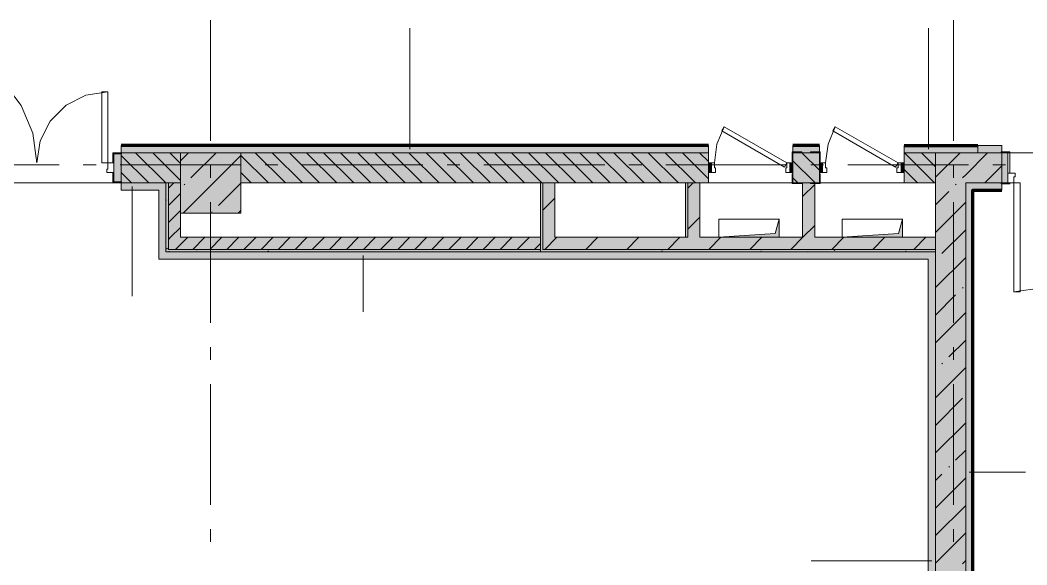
# Model space of a CAD drawing. Header units: millimetres. Extents: x -537608 to 253996, y -217170 to 186033.
# Drawn here: x -292338 to -284005, y -51711 to -47204 of the extents above; entities that cross this region are included whole.
import ezdxf

# ---------------------------------------------------------------- set-up
doc = ezdxf.new("R2010")
doc.units = ezdxf.units.MM
doc.layers.add('16) Лак 1.6м', color=160, linetype='Continuous', lineweight=90)
doc.layers.add('PDF _Геометрия', color=7, linetype='Continuous')
doc.layers.add('PDF _Сплошная заливка', color=7, linetype='Continuous', true_color=0xffffff)

msp = doc.modelspace()

# ---------------------------------------------------------------- hatches: boundary and pattern name
at = {"layer": 'PDF _Сплошная заливка', "true_color": 0xff7d7d, "transparency": 33554559}
h = msp.add_hatch(color=11, dxfattribs=at)
h.paths.add_polyline_path([(-284761.353, -48300.6672), (-284411.3535, -48300.6672), (-284411.3535, -48240.6687), (-285021.3545, -48240.6687), (-285021.3545, -48300.6672)], flags=0)
h.paths.add_polyline_path([(-286641.3537, -48300.6672), (-286641.3537, -48240.6687), (-291501.3555, -48240.6687), (-291501.3555, -48300.6672), (-287901.1786, -48300.6672)], flags=0)
h.paths.add_polyline_path([(-285941.3549, -48300.6672), (-285721.3531, -48300.6672), (-285721.3531, -48240.6687), (-285941.3549, -48240.6687)], flags=0)
h.paths.add_polyline_path([(-294061.3539, -48300.6672), (-293261.3548, -48300.6672), (-293261.3548, -48240.6687), (-300511.3557, -48240.6687), (-300511.3557, -48300.6672), (-294561.356, -48300.6672)], flags=0)
h.paths.add_polyline_path([(-303561.3601, -48300.6672), (-302271.3572, -48300.6672), (-302271.3572, -48240.6687), (-309611.3601, -48240.6687), (-309611.3601, -48300.6672), (-306061.3579, -48300.6672)], flags=0)
h.paths.add_polyline_path([(-311371.3616, -48300.6672), (-311371.3616, -48240.6687), (-312616.8543, -48240.6687), (-312616.8543, -48300.6672), (-312061.362, -48300.6672)], flags=0)
at = {"layer": 'PDF _Сплошная заливка', "true_color": 0x93bf4f, "transparency": 33554559}
h = msp.add_hatch(color=73, dxfattribs=at)
h.paths.add_polyline_path([(-282556.3529, -48300.6672), (-282361.3534, -48300.6672), (-282361.3534, -48240.6687), (-282561.3521, -48240.6687), (-282561.3521, -48292.669), (-282556.3529, -48292.669), (-282556.3529, -48299.1687)], flags=0)
h.paths.add_polyline_path([(-284216.354, -48300.6672), (-284216.354, -48292.669), (-284211.3527, -48292.669), (-284211.3527, -48240.6687), (-284411.3535, -48240.6687), (-284411.3535, -48300.6672)], flags=0)
at = {"layer": 'PDF _Сплошная заливка', "transparency": 33554559}
h = msp.add_hatch(color=256, dxfattribs=at)
h.paths.add_polyline_path([(-288031.3548, -48550.6683), (-286641.3537, -48550.6683), (-286641.3537, -48300.6672), (-290511.3559, -48300.6672), (-290511.3559, -48550.6683), (-289577.1352, -48550.6683)], flags=0)
h.paths.add_polyline_path([(-285021.3545, -48550.6683), (-284761.353, -48550.6683), (-284761.353, -48300.6672), (-285021.3545, -48300.6672), (-285021.3545, -48465.6675)], flags=0)
h.paths.add_polyline_path([(-285761.3529, -48550.6683), (-285721.3531, -48550.6683), (-285721.3531, -48300.6672), (-285941.3549, -48300.6672), (-285941.3549, -48550.6683), (-285861.3533, -48550.6683)], flags=0)
h.paths.add_polyline_path([(-291131.3551, -48550.6683), (-291011.3559, -48550.6683), (-291011.3559, -48300.6672), (-291499.3554, -48302.6673), (-291499.3554, -48550.6683), (-291253.0918, -48550.6683)], flags=0)
h.paths.add_polyline_path([(-293451.3552, -48550.6683), (-293263.3549, -48548.6682), (-293263.3549, -48300.6672), (-293511.3558, -48302.6673), (-293511.3558, -48550.6683)], flags=0)
h.paths.add_polyline_path([(-294061.3539, -48550.6683), (-294011.358, -48550.6683), (-294011.358, -48300.6672), (-294061.3539, -48300.6672), (-294061.3539, -48454.5152)], flags=0)
h.paths.add_polyline_path([(-296280.9595, -48550.6683), (-294561.356, -48550.6683), (-294561.356, -48300.6672), (-297061.3581, -48300.6672), (-297061.3581, -48550.6683)], flags=0)
h.paths.add_polyline_path([(-297561.3559, -48550.6683), (-297561.3559, -48300.6672), (-300509.3577, -48302.6673), (-300509.3577, -48550.6683), (-299632.8727, -48550.6683)], flags=0)
h.paths.add_polyline_path([(-302273.3594, -48550.6683), (-302273.3594, -48548.6682), (-302273.3594, -48300.6672), (-303061.3579, -48300.6672), (-303061.3579, -48550.6683), (-302984.786, -48550.6683)], flags=0)
h.paths.add_polyline_path([(-303561.3601, -48550.6683), (-303561.3601, -48300.6672), (-306061.3579, -48300.6672), (-306061.3579, -48550.6683)], flags=0)
h.paths.add_polyline_path([(-307561.36, -48550.6683), (-306561.36, -48550.6683), (-306561.36, -48300.6672), (-309609.3578, -48302.6673), (-309605.3576, -48550.6683), (-308012.6536, -48550.6683)], flags=0)
h.paths.add_polyline_path([(-312001.3591, -48550.6683), (-311373.3595, -48548.6682), (-311373.3595, -48300.6672), (-312061.362, -48302.6673), (-312061.362, -48550.6683)], flags=0)
h.paths.add_polyline_path([(-312561.3598, -48550.6683), (-312561.3598, -48300.6672), (-315061.3619, -48300.6672), (-315061.3619, -48550.6683), (-313040.5213, -48550.6683)], flags=0)
for points in [[(-284511.354, -55800.6713), (-284511.354, -48300.6672), (-284761.353, -48300.6672), (-284761.353, -55800.6713), (-284520.0993, -55800.6713)], [(-291111.3542, -49000.668), (-291011.3559, -49000.668), (-291011.3559, -48550.6683), (-291111.3542, -48550.6683), (-291111.3542, -48800.6672)], [(-288031.3548, -49100.6685), (-288031.3548, -49000.668), (-291111.3542, -49000.668), (-291111.3542, -49100.6685), (-289577.1352, -49100.6685)], [(-286831.354, -49100.6685), (-286811.3531, -49100.6685), (-286811.3531, -49000.668), (-288011.3539, -49000.668), (-288011.3539, -49100.6685), (-287901.1786, -49100.6685)], [(-288031.3548, -49120.6673), (-288031.3548, -49100.6685), (-291131.3551, -49100.6685), (-291131.3551, -49120.6673), (-289577.1352, -49120.6673)], [(-286831.354, -49120.6673), (-286831.354, -49100.6685), (-288031.3548, -49100.6685), (-288031.3548, -49120.6673), (-287901.1786, -49120.6673)], [(-284761.353, -49120.6673), (-284761.353, -49100.6685), (-286831.354, -49100.6685), (-286831.354, -49120.6673), (-285387.2447, -49120.6673)]]:
    msp.add_hatch(color=256, dxfattribs=at).paths.add_polyline_path(points)
h = msp.add_hatch(color=256, dxfattribs=at)
h.paths.add_polyline_path([(-282561.3521, -48550.6683), (-282111.3524, -48550.6683), (-282111.3524, -48300.6672), (-282561.3521, -48300.6672)], flags=0)
h.paths.add_polyline_path([(-284211.3527, -48550.6683), (-284211.3527, -48300.6672), (-284511.354, -48300.6672), (-284511.354, -48550.6683), (-284216.354, -48550.6683)], flags=0)
at = {"layer": 'PDF _Сплошная заливка', "true_color": 0xff7d7d, "transparency": 33554559}
h = msp.add_hatch(color=11, dxfattribs=at)
h.paths.add_polyline_path([(-291131.3551, -48610.669), (-291131.3551, -48550.6683), (-291501.3555, -48550.6683), (-291501.3555, -48610.669), (-291191.3559, -48610.669)], flags=0)
h.paths.add_polyline_path([(-293261.3548, -48610.669), (-293261.3548, -48550.6683), (-293451.3552, -48550.6683), (-293451.3552, -48610.669)], flags=0)
at = {"layer": 'PDF _Сплошная заливка', "true_color": 0x56bc34, "transparency": 33554559}
msp.add_hatch(color=85, dxfattribs=at).paths.add_polyline_path([(-284511.354, -55990.6695), (-284451.3533, -55990.6695), (-284451.3533, -48550.6683), (-284511.354, -48550.6683), (-284511.354, -55800.6713)])
h = msp.add_hatch(color=85, dxfattribs=at)
h.paths.add_polyline_path([(-282556.3529, -48610.669), (-282421.3541, -48610.669), (-282421.3541, -48550.6683), (-282556.3529, -48550.6683), (-282556.3529, -48558.6687), (-282561.3521, -48558.6687), (-282561.3521, -48610.669)], flags=0)
h.paths.add_polyline_path([(-284451.3533, -48610.669), (-284211.3527, -48610.669), (-284211.3527, -48558.6687), (-284216.354, -48558.6687), (-284216.354, -48550.6683), (-284451.3533, -48550.6683)], flags=0)
at = {"layer": 'PDF _Сплошная заливка', "true_color": 0xe2e2e2, "transparency": 33554559}
for points in [[(-286554.6778, -49000.668), (-286054.6779, -49000.668), (-286054.6779, -48850.6674), (-286087.1789, -48968.1692), (-286225.222, -48977.7649)], [(-285034.677, -49000.668), (-285034.677, -48850.6674), (-285067.1779, -48968.1692), (-285534.6769, -49000.668), (-285387.2447, -49000.668)]]:
    msp.add_hatch(color=254, dxfattribs=at).paths.add_polyline_path(points)
at = {"layer": 'PDF _Сплошная заливка', "true_color": 0xff7d7d, "transparency": 33554559}
msp.add_hatch(color=11, dxfattribs=at).paths.add_polyline_path([(-284821.3536, -49180.668), (-284761.353, -49180.668), (-284761.353, -49120.6673), (-291131.3551, -49120.6673), (-291131.3551, -49180.668), (-285387.2447, -49180.668)])

# ---------------------------------------------------------------- linework, layer by layer
at = {"layer": '16) Лак 1.6м'}
for p, q in [((-286641.3537, -48240.6687), (-291501.3555, -48240.6687)), ((-285721.3531, -48240.6687), (-285941.3549, -48240.6687)), ((-285021.3545, -48240.6687), (-284411.3535, -48240.6687))]:
    msp.add_line(p, q, dxfattribs=at)
msp.add_lwpolyline([(-282561.3521, -48610.669), (-282421.3541, -48610.669), (-282421.3541, -52710.6693), (-276971.3524, -52710.6693), (-276971.3524, -55740.6684), (-277251.3527, -55740.6684), (-277251.3527, -55990.6695), (-284451.3533, -55990.6695), (-284451.3533, -48610.669), (-284211.3527, -48610.669)], dxfattribs=at)
at = {"layer": 'PDF _Геометрия', "color": 253, "lineweight": 9, "true_color": 0xaaaaaa}
for p, q in [((-290761.3549, -48203.5001), (-290761.3549, -47203.5001)), ((-284611.3544, -48203.5001), (-284611.3544, -47203.5001)), ((-292016.0386, -48400.6676), (-293016.0385, -48400.6676)), ((-291710.205, -48400.6676), (-291816.0399, -48400.6676)), ((-290510.2063, -48400.6676), (-291510.2063, -48400.6676)), ((-290761.3549, -48509.3337), (-290761.3549, -48403.5009)), ((-290204.3726, -48400.6676), (-290310.2054, -48400.6676)), ((-289004.3718, -48400.6676), (-290004.3718, -48400.6676)), ((-288698.5382, -48400.6676), (-288804.371, -48400.6676)), ((-287498.5374, -48400.6676), (-288498.5395, -48400.6676)), ((-287192.7059, -48400.6676), (-287298.5386, -48400.6676)), ((-285992.7051, -48400.6676), (-286992.7051, -48400.6676)), ((-285686.8715, -48400.6676), (-285792.7042, -48400.6676)), ((-284486.8706, -48400.6676), (-285486.8706, -48400.6676)), ((-284611.3544, -48509.3337), (-284611.3544, -48403.5009)), ((-284181.0369, -48400.6676), (-284286.8719, -48400.6676)), ((-290761.3549, -49709.3345), (-290761.3549, -48709.3324)), ((-284611.3544, -49709.3345), (-284611.3544, -48709.3324)), ((-286054.6779, -48850.6674), (-286554.6778, -48850.6674)), ((-286554.6778, -48850.6674), (-286554.6778, -49000.668)), ((-286087.1789, -48968.1692), (-286054.6779, -48850.6674)), ((-286054.6779, -49000.668), (-286054.6779, -48850.6674)), ((-285034.677, -48850.6674), (-285534.6769, -48850.6674)), ((-285534.6769, -48850.6674), (-285534.6769, -49000.668)), ((-285067.1779, -48968.1692), (-285034.677, -48850.6674)), ((-285034.677, -49000.668), (-285034.677, -48850.6674)), ((-286554.6778, -49000.668), (-286087.1789, -48968.1692)), ((-285534.6769, -49000.668), (-285067.1779, -48968.1692)), ((-286554.6778, -49000.668), (-286054.6779, -49000.668)), ((-285534.6769, -49000.668), (-285034.677, -49000.668)), ((-290761.3549, -50015.166), (-290761.3549, -49909.3354)), ((-284611.3544, -50015.166), (-284611.3544, -49909.3354)), ((-290761.3549, -51215.1668), (-290761.3549, -50215.1668)), ((-284611.3544, -51215.1668), (-284611.3544, -50215.1668)), ((-290761.3549, -51521.0026), (-290761.3549, -51415.1677)), ((-284611.3544, -51521.0026), (-284611.3544, -51415.1677))]:
    msp.add_line(p, q, dxfattribs=at)
at = {"layer": 'PDF _Геометрия', "lineweight": 9}
for p, q in [((-289111.8796, -48270.668), (-289111.8796, -47270.668)), ((-284819.0327, -48270.668), (-284819.0327, -47270.668)), ((-292479.6041, -47713.9161), (-292328.6304, -47910.6681)), ((-291958.1478, -47908.3472), (-291793.675, -47824.5456)), ((-291793.675, -47824.5456), (-291611.3563, -47795.6681)), ((-291611.3563, -47795.6681), (-291661.3544, -47795.6681)), ((-291661.3544, -47795.6681), (-291661.3544, -48385.668)), ((-291611.3563, -48385.668), (-291611.3563, -47795.6681)), ((-292328.6304, -47910.6681), (-292233.7259, -48139.7898)), ((-292088.675, -48038.8744), (-291958.1478, -47908.3472)), ((-292172.4787, -48203.3472), (-292088.675, -48038.8744)), ((-292233.7259, -48139.7898), (-292201.3563, -48385.668)), ((-286570.9089, -48230.3776), (-286510.9686, -48085.6689)), ((-286510.9686, -48085.6689), (-286530.9695, -48120.3099)), ((-286530.9695, -48120.3099), (-286011.3539, -48420.309)), ((-285991.353, -48385.668), (-286510.9686, -48085.6689)), ((-285650.9085, -48230.3776), (-285590.9681, -48085.6689)), ((-285590.9681, -48085.6689), (-285610.969, -48120.3099)), ((-285610.969, -48120.3099), (-285091.3535, -48420.309)), ((-285071.3547, -48385.668), (-285590.9681, -48085.6689)), ((-292201.3563, -48385.668), (-292172.4787, -48203.3472)), ((-291501.3555, -48240.6687), (-291501.3555, -48300.6672)), ((-286641.3537, -48300.6672), (-286641.3537, -48240.6687)), ((-286591.3534, -48385.668), (-286570.9089, -48230.3776)), ((-285941.3549, -48240.6687), (-285941.3549, -48300.6672)), ((-285721.3531, -48300.6672), (-285721.3531, -48240.6687)), ((-285671.3529, -48385.668), (-285650.9085, -48230.3776)), ((-285021.3545, -48300.6672), (-285021.3545, -48240.6687)), ((-284411.3535, -48240.6687), (-284411.3535, -48300.6672)), ((-284211.3527, -48240.6687), (-284411.3535, -48240.6687)), ((-284411.3535, -48240.6687), (-284411.3535, -48300.6672)), ((-284211.3527, -48292.669), (-284211.3527, -48240.6687)), ((-291499.3554, -48302.6673), (-291569.3544, -48302.6673)), ((-291569.3544, -48302.6673), (-291569.3544, -48385.668)), ((-291561.3561, -48385.668), (-291561.3561, -48310.6677)), ((-291561.3561, -48310.6677), (-291499.3554, -48310.6677)), ((-291501.3555, -48310.6677), (-291561.3561, -48310.6677)), ((-291561.3561, -48310.6677), (-291561.3561, -48540.6678)), ((-291501.3555, -48300.6672), (-291011.3559, -48300.6672)), ((-291011.3559, -48300.6672), (-291501.3555, -48300.6672)), ((-291501.3555, -48540.6678), (-291501.3555, -48310.6677)), ((-291273.6461, -48550.6683), (-291501.3555, -48322.9589)), ((-291499.3554, -48310.6677), (-291499.3554, -48302.6673)), ((-291132.2249, -48550.6683), (-291382.2239, -48300.6672)), ((-291011.3559, -48530.1162), (-291240.8028, -48300.6672)), ((-291011.3559, -48388.6951), (-291099.3817, -48300.6672)), ((-291011.3559, -48367.4583), (-290944.5648, -48300.6672)), ((-290511.3559, -48300.6672), (-291011.3559, -48300.6672)), ((-291011.3559, -48300.6672), (-291011.3559, -48800.6672)), ((-290988.3667, -48800.6672), (-290511.3559, -48323.6564)), ((-290923.9719, -48508.1733), (-290716.4657, -48300.6672)), ((-286641.3537, -48300.6672), (-290511.3559, -48300.6672)), ((-290511.3559, -48300.6672), (-286641.3537, -48300.6672)), ((-290511.3559, -48800.6672), (-290511.3559, -48300.6672)), ((-290283.6961, -48550.6683), (-290511.3559, -48323.0084)), ((-290142.275, -48550.6683), (-290392.2739, -48300.6672)), ((-290000.8539, -48550.6683), (-290250.8528, -48300.6672)), ((-289859.4306, -48550.6683), (-290109.4316, -48300.6672)), ((-289718.0095, -48550.6683), (-289968.0105, -48300.6672)), ((-289576.5884, -48550.6683), (-289826.5894, -48300.6672)), ((-289435.1673, -48550.6683), (-289685.1683, -48300.6672)), ((-289293.7461, -48550.6683), (-289543.745, -48300.6672)), ((-289152.325, -48550.6683), (-289402.3239, -48300.6672)), ((-289010.9039, -48550.6683), (-289260.9028, -48300.6672)), ((-288869.4828, -48550.6683), (-289119.4817, -48300.6672)), ((-288728.0595, -48550.6683), (-288978.0605, -48300.6672)), ((-288586.6384, -48550.6683), (-288836.6394, -48300.6672)), ((-288445.2173, -48550.6683), (-288695.2183, -48300.6672)), ((-288303.7962, -48550.6683), (-288553.7972, -48300.6672)), ((-288162.3751, -48550.6683), (-288412.3739, -48300.6672)), ((-288020.9539, -48550.6683), (-288270.9528, -48300.6672)), ((-287879.5328, -48550.6683), (-288129.5317, -48300.6672)), ((-287738.1117, -48550.6683), (-287988.1106, -48300.6672)), ((-287596.6884, -48550.6683), (-287846.6895, -48300.6672)), ((-287455.2673, -48550.6683), (-287705.2684, -48300.6672)), ((-287313.8462, -48550.6683), (-287563.8472, -48300.6672)), ((-287172.425, -48550.6683), (-287422.4261, -48300.6672)), ((-287031.0039, -48550.6683), (-287281.0029, -48300.6672)), ((-286889.5828, -48550.6683), (-287139.5817, -48300.6672)), ((-286748.1617, -48550.6683), (-286998.1606, -48300.6672)), ((-286641.3537, -48516.0531), (-286856.7395, -48300.6672)), ((-286641.3537, -48374.632), (-286715.3184, -48300.6672)), ((-286641.3537, -48385.668), (-286641.3537, -48300.6672)), ((-285721.3531, -48300.6672), (-285941.3549, -48300.6672)), ((-285941.3549, -48300.6672), (-285941.3549, -48385.668)), ((-285941.3549, -48300.6672), (-285721.3531, -48300.6672)), ((-285721.3531, -48446.1036), (-285866.7896, -48300.6672)), ((-285721.3531, -48304.6825), (-285725.3684, -48300.6672)), ((-285721.3531, -48385.668), (-285721.3531, -48300.6672)), ((-284761.353, -48300.6672), (-285021.3545, -48300.6672)), ((-284761.353, -48300.6672), (-285021.3545, -48300.6672)), ((-285021.3545, -48300.6672), (-285021.3545, -48385.668)), ((-284768.2617, -48550.6683), (-285018.2607, -48300.6672)), ((-284761.353, -48416.1538), (-284876.8396, -48300.6672)), ((-284761.353, -48504.2161), (-284557.804, -48300.6672)), ((-284511.354, -48300.6672), (-284761.353, -48300.6672)), ((-284761.353, -48300.6672), (-284761.353, -48550.6683)), ((-284411.3535, -48300.6672), (-284761.353, -48300.6672)), ((-284511.354, -48482.3163), (-284329.7071, -48300.6672)), ((-284411.3535, -48300.6672), (-284511.354, -48300.6672)), ((-284411.3535, -48300.6672), (-284216.354, -48300.6672)), ((-284216.354, -48300.6672), (-284411.3535, -48300.6672)), ((-284146.3529, -48292.669), (-284216.354, -48292.669)), ((-284216.354, -48292.669), (-284216.354, -48300.6672)), ((-284216.354, -48300.6672), (-284146.3529, -48300.6672)), ((-284161.3525, -48300.6672), (-284211.3527, -48300.6672)), ((-284211.3527, -48300.6672), (-284211.3527, -48550.6683)), ((-284161.3525, -48550.6683), (-284161.3525, -48300.6672)), ((-284146.3529, -48300.6672), (-284161.3525, -48300.6672)), ((-284161.3525, -48300.6672), (-284161.3525, -48470.6688)), ((-284146.3529, -48300.6672), (-284146.3529, -48292.669)), ((-284146.3529, -48470.6688), (-284146.3529, -48300.6672)), ((-291661.3544, -48385.668), (-291611.3563, -48385.668)), ((-291611.3563, -48385.668), (-291611.3563, -48435.6682)), ((-291561.3561, -48385.668), (-291611.3563, -48385.668)), ((-291569.3544, -48385.668), (-291561.3561, -48385.668)), ((-291561.3561, -48465.6675), (-291561.3561, -48385.668)), ((-286616.3535, -48385.668), (-286641.3537, -48385.668)), ((-286641.3537, -48385.668), (-286641.3537, -48465.6675)), ((-286591.3534, -48385.668), (-286616.3535, -48385.668)), ((-286616.3535, -48385.668), (-286616.3535, -48465.6675)), ((-286616.3535, -48465.6675), (-286616.3535, -48385.668)), ((-286591.3534, -48425.6677), (-286591.3534, -48385.668)), ((-286011.3539, -48420.309), (-285991.353, -48385.668)), ((-285991.353, -48385.668), (-285991.353, -48425.6677)), ((-285966.3529, -48385.668), (-285991.353, -48385.668)), ((-285966.3529, -48465.6675), (-285966.3529, -48385.668)), ((-285941.3549, -48385.668), (-285966.3529, -48385.668)), ((-285966.3529, -48385.668), (-285966.3529, -48465.6675)), ((-285758.2117, -48550.6683), (-285941.3549, -48367.525)), ((-285941.3549, -48465.6675), (-285941.3549, -48385.668)), ((-285696.353, -48385.668), (-285721.3531, -48385.668)), ((-285721.3531, -48385.668), (-285721.3531, -48465.6675)), ((-285671.3529, -48385.668), (-285696.353, -48385.668)), ((-285696.353, -48385.668), (-285696.353, -48465.6675)), ((-285696.353, -48465.6675), (-285696.353, -48385.668)), ((-285671.3529, -48425.6677), (-285671.3529, -48385.668)), ((-285091.3535, -48420.309), (-285071.3547, -48385.668)), ((-285071.3547, -48385.668), (-285071.3547, -48425.6677)), ((-285046.3546, -48385.668), (-285071.3547, -48385.668)), ((-285046.3546, -48465.6675), (-285046.3546, -48385.668)), ((-285021.3545, -48385.668), (-285046.3546, -48385.668)), ((-285046.3546, -48385.668), (-285046.3546, -48465.6675)), ((-285021.3545, -48465.6675), (-285021.3545, -48385.668)), ((-284351.6069, -48550.6683), (-284211.3527, -48410.4141)), ((-291611.3563, -48435.6682), (-291621.3547, -48435.6682)), ((-291621.3547, -48435.6682), (-291621.3547, -48465.6675)), ((-291621.3547, -48465.6675), (-291561.3561, -48465.6675)), ((-291561.3561, -48465.6675), (-291569.3544, -48465.6675)), ((-291569.3544, -48465.6675), (-291569.3544, -48548.6682)), ((-291561.3561, -48540.6678), (-291561.3561, -48465.6675)), ((-291415.0672, -48550.6683), (-291501.3555, -48464.38)), ((-290425.1172, -48550.6683), (-290511.3559, -48464.4296)), ((-286641.3537, -48550.6683), (-286641.3537, -48465.6675)), ((-286641.3537, -48465.6675), (-286616.3535, -48465.6675)), ((-286616.3535, -48465.6675), (-286581.3551, -48465.6675)), ((-286581.3551, -48425.6677), (-286591.3534, -48425.6677)), ((-286581.3551, -48465.6675), (-286581.3551, -48425.6677)), ((-285991.353, -48425.6677), (-286001.3535, -48425.6677)), ((-286001.3535, -48425.6677), (-286001.3535, -48465.6675)), ((-286001.3535, -48465.6675), (-285966.3529, -48465.6675)), ((-285966.3529, -48465.6675), (-285941.3549, -48465.6675)), ((-285941.3549, -48465.6675), (-285941.3549, -48550.6683)), ((-285721.3531, -48550.6683), (-285721.3531, -48465.6675)), ((-285721.3531, -48465.6675), (-285696.353, -48465.6675)), ((-285696.353, -48465.6675), (-285661.3546, -48465.6675)), ((-285661.3546, -48425.6677), (-285671.3529, -48425.6677)), ((-285661.3546, -48465.6675), (-285661.3546, -48425.6677)), ((-285071.3547, -48425.6677), (-285081.353, -48425.6677)), ((-285081.353, -48425.6677), (-285081.353, -48465.6675)), ((-285081.353, -48465.6675), (-285046.3546, -48465.6675)), ((-285046.3546, -48465.6675), (-285021.3545, -48465.6675)), ((-284909.6829, -48550.6683), (-285021.3545, -48438.9967)), ((-285021.3545, -48465.6675), (-285021.3545, -48550.6683)), ((-284537.211, -48508.1733), (-284511.354, -48482.3163)), ((-284101.3539, -48470.6688), (-284161.3525, -48470.6688)), ((-284161.3525, -48470.6688), (-284161.3525, -48550.6683)), ((-284161.3525, -48470.6688), (-284146.3529, -48470.6688)), ((-284101.3539, -48500.668), (-284101.3539, -48470.6688)), ((-291569.3544, -48548.6682), (-291499.3554, -48548.6682)), ((-291499.3554, -48540.6678), (-291561.3561, -48540.6678)), ((-291561.3561, -48540.6678), (-291501.3555, -48540.6678)), ((-291131.3551, -48550.6683), (-291501.3555, -48550.6683)), ((-291501.3555, -48550.6683), (-291131.3551, -48550.6683)), ((-291501.3555, -48550.6683), (-291501.3555, -48610.669)), ((-291499.3554, -48548.6682), (-291499.3554, -48540.6678)), ((-291410.9981, -48580.6676), (-291410.9981, -49486.8762)), ((-291131.3551, -48610.669), (-291131.3551, -48550.6683)), ((-291131.3551, -48550.6683), (-291011.3559, -48550.6683)), ((-291111.3542, -48550.6683), (-291131.3551, -48550.6683)), ((-291131.3551, -48550.6683), (-291131.3551, -49000.668)), ((-291111.3542, -48595.3313), (-291066.6912, -48550.6683)), ((-291011.3559, -48550.6683), (-291111.3542, -48550.6683)), ((-291111.3542, -49000.668), (-291111.3542, -48550.6683)), ((-290980.995, -48565.1986), (-290976.2542, -48560.4578)), ((-290695.8728, -48736.2724), (-290511.3559, -48551.7534)), ((-288031.3548, -48550.6683), (-290511.3559, -48550.6683)), ((-288031.3548, -49000.668), (-288031.3548, -48550.6683)), ((-288011.3539, -48550.6683), (-288031.3548, -48550.6683)), ((-287911.3535, -48550.6683), (-288011.3539, -48550.6683)), ((-288011.3539, -48550.6683), (-288011.3539, -49000.668)), ((-287911.3535, -48550.6683), (-286831.354, -48550.6683)), ((-287911.3535, -49000.668), (-287911.3535, -48550.6683)), ((-286831.354, -48550.6683), (-286831.354, -49000.668)), ((-286811.3531, -48550.6683), (-286831.354, -48550.6683)), ((-286811.3531, -48594.5412), (-286767.4802, -48550.6683)), ((-286711.3548, -48550.6683), (-286811.3531, -48550.6683)), ((-286811.3531, -48550.6683), (-286811.3531, -49000.668)), ((-286711.3548, -49000.668), (-286711.3548, -48550.6683)), ((-286711.3548, -48550.6683), (-286641.3537, -48550.6683)), ((-285899.6328, -48550.6683), (-285941.3549, -48508.9462)), ((-285941.3549, -48550.6683), (-285861.3533, -48550.6683)), ((-285861.3533, -48550.6683), (-285861.3533, -49000.668)), ((-285761.3529, -48550.6683), (-285861.3533, -48550.6683)), ((-285861.3533, -48662.7748), (-285761.3529, -48562.7743)), ((-285761.3529, -49000.668), (-285761.3529, -48550.6683)), ((-285761.3529, -48550.6683), (-285721.3531, -48550.6683)), ((-285021.3545, -48550.6683), (-284761.353, -48550.6683)), ((-284761.353, -48550.6683), (-284761.353, -49000.668)), ((-284594.2363, -48565.1986), (-284589.4955, -48560.4578)), ((-284451.3533, -48550.6683), (-284511.354, -48550.6683)), ((-284511.354, -48550.6683), (-284511.354, -55800.6713)), ((-284511.354, -55800.6713), (-284511.354, -48550.6683)), ((-284511.354, -48550.6683), (-284451.3533, -48550.6683)), ((-284451.3533, -48550.6683), (-284216.354, -48550.6683)), ((-284216.354, -48550.6683), (-284451.3533, -48550.6683)), ((-284146.3529, -48550.6683), (-284216.354, -48550.6683)), ((-284216.354, -48550.6683), (-284216.354, -48558.6687)), ((-284216.354, -48558.6687), (-284146.3529, -48558.6687)), ((-284211.3527, -48550.6683), (-284161.3525, -48550.6683)), ((-284211.3527, -48610.669), (-284211.3527, -48558.6687)), ((-284146.3529, -48549.6672), (-284161.3525, -48549.6672)), ((-284161.3525, -48549.6672), (-284161.3525, -48550.6683)), ((-284161.3525, -48550.6683), (-284111.3545, -48550.6683)), ((-284161.3525, -48550.6683), (-284146.3529, -48550.6683)), ((-284146.3529, -48550.6683), (-284146.3529, -48549.6672)), ((-284146.3529, -48558.6687), (-284146.3529, -48550.6683)), ((-284111.3545, -48550.6683), (-284111.3545, -48500.668)), ((-284111.3545, -48500.668), (-284101.3539, -48500.668)), ((-284061.3542, -48550.6683), (-284111.3545, -48550.6683)), ((-284111.3545, -48550.6683), (-284111.3545, -49450.6678)), ((-284061.3542, -49450.6678), (-284061.3542, -48550.6683)), ((-291501.3555, -48610.669), (-291191.3559, -48610.669)), ((-291191.3559, -48610.669), (-291191.3559, -49180.668)), ((-291131.3551, -49120.6673), (-291131.3551, -48610.669)), ((-291111.3542, -48736.7524), (-291011.3559, -48636.7542)), ((-284761.353, -48732.3152), (-284651.2616, -48622.2239)), ((-284451.3533, -55990.6695), (-284451.3533, -48610.669)), ((-284451.3533, -48610.669), (-284211.3527, -48610.669)), ((-288011.3539, -48776.3065), (-287911.3535, -48676.3082)), ((-284761.353, -48960.4142), (-284511.354, -48710.4132)), ((-291111.3542, -48878.1757), (-291011.3559, -48778.1753)), ((-291011.3559, -48800.6672), (-290511.3559, -48800.6672)), ((-291011.3559, -48800.6672), (-291011.3559, -49000.668)), ((-290752.8981, -48793.2977), (-290748.1551, -48788.5546)), ((-290532.1707, -48800.6672), (-290511.3559, -48779.8524)), ((-286811.3531, -48933.9523), (-286711.3548, -48833.9519)), ((-285859.8355, -49000.668), (-285761.3529, -48902.1855)), ((-291092.4276, -49000.668), (-291011.3559, -48919.5964)), ((-284708.2848, -49135.4451), (-284511.354, -48938.5123)), ((-291131.3551, -49000.668), (-291131.3551, -49100.6685)), ((-291111.3542, -49019.5968), (-291092.4276, -49000.668)), ((-291111.3542, -49100.6685), (-291111.3542, -49000.668)), ((-291051.0069, -49100.6685), (-290951.0065, -49000.668)), ((-291011.3559, -49000.668), (-288031.3548, -49000.668)), ((-290909.5837, -49100.6685), (-290809.5854, -49000.668)), ((-290768.1626, -49100.6685), (-290668.1621, -49000.668)), ((-290626.7414, -49100.6685), (-290526.741, -49000.668)), ((-290485.3203, -49100.6685), (-290385.3199, -49000.668)), ((-290343.8992, -49100.6685), (-290243.8988, -49000.668)), ((-290202.4781, -49100.6685), (-290102.4776, -49000.668)), ((-290061.0569, -49100.6685), (-289961.0565, -49000.668)), ((-289919.6358, -49100.6685), (-289819.6354, -49000.668)), ((-289778.2125, -49100.6685), (-289678.2143, -49000.668)), ((-289636.7914, -49100.6685), (-289536.791, -49000.668)), ((-289495.3703, -49100.6685), (-289395.3699, -49000.668)), ((-289353.9492, -49100.6685), (-289253.9488, -49000.668)), ((-289212.5281, -49100.6685), (-289112.5277, -49000.668)), ((-289071.1069, -49100.6685), (-288971.1065, -49000.668)), ((-288929.6858, -49100.6685), (-288829.6854, -49000.668)), ((-288788.2647, -49100.6685), (-288688.2643, -49000.668)), ((-288646.8414, -49100.6685), (-288546.8432, -49000.668)), ((-288505.4203, -49100.6685), (-288405.4199, -49000.668)), ((-288363.9992, -49100.6685), (-288263.9988, -49000.668)), ((-288222.5781, -49100.6685), (-288122.5777, -49000.668)), ((-288081.157, -49100.6685), (-288031.3548, -49050.8663)), ((-288031.3548, -49100.6685), (-288031.3548, -49000.668)), ((-288031.3548, -49000.668), (-288031.3548, -49100.6685)), ((-288011.3539, -49000.668), (-288011.3539, -49100.6685)), ((-287996.3048, -49100.6685), (-287896.3043, -49000.668)), ((-286831.354, -49000.668), (-287911.3535, -49000.668)), ((-287656.8936, -49100.6685), (-287556.8932, -49000.668)), ((-287317.4804, -49100.6685), (-287217.4821, -49000.668)), ((-286978.0692, -49100.6685), (-286878.0688, -49000.668)), ((-286811.3531, -49000.668), (-286831.354, -49000.668)), ((-286554.6778, -49000.668), (-286711.3548, -49000.668)), ((-286638.6582, -49100.6685), (-286538.6577, -49000.668)), ((-286299.247, -49100.6685), (-286199.2466, -49000.668)), ((-285861.3533, -49000.668), (-286054.6779, -49000.668)), ((-285959.8359, -49100.6685), (-285859.8355, -49000.668)), ((-285534.6769, -49000.668), (-285761.3529, -49000.668)), ((-285620.4248, -49100.6685), (-285520.4244, -49000.668)), ((-285281.0137, -49100.6685), (-285181.0132, -49000.668)), ((-284761.353, -49000.668), (-285034.677, -49000.668)), ((-284941.6026, -49100.6685), (-284841.6022, -49000.668)), ((-284761.353, -49100.6685), (-284761.353, -49000.668)), ((-291131.3551, -49100.6685), (-291131.3551, -49120.6673)), ((-288031.3548, -49120.6673), (-291131.3551, -49120.6673)), ((-291131.3551, -49120.6673), (-288031.3548, -49120.6673)), ((-288031.3548, -49100.6685), (-291111.3542, -49100.6685)), ((-289497.8397, -49150.6687), (-289497.8397, -49616.8178)), ((-288031.3548, -49120.6673), (-288031.3548, -49100.6685)), ((-288031.3548, -49100.6685), (-288031.3548, -49120.6673)), ((-286831.354, -49120.6673), (-288031.3548, -49120.6673)), ((-288031.3548, -49120.6673), (-286831.354, -49120.6673)), ((-288011.3539, -49100.6685), (-286831.354, -49100.6685)), ((-286831.354, -49100.6685), (-286811.3531, -49100.6685)), ((-284761.353, -49120.6673), (-286831.354, -49120.6673)), ((-286831.354, -49120.6673), (-286811.3531, -49120.6673)), ((-286811.3531, -49100.6685), (-284761.353, -49100.6685)), ((-286811.3531, -49120.6673), (-284761.353, -49120.6673)), ((-284761.353, -49120.6673), (-284761.353, -49100.6685)), ((-284761.353, -49180.668), (-284761.353, -49120.6673)), ((-284761.353, -49416.6102), (-284511.354, -49166.6113)), ((-291191.3559, -49180.668), (-291131.3551, -49180.668)), ((-291131.3551, -49180.668), (-284821.3536, -49180.668)), ((-284821.3536, -49180.668), (-284821.3536, -55740.6684)), ((-284761.353, -49180.668), (-284761.353, -55800.6713)), ((-284761.353, -55800.6713), (-284761.353, -49180.668)), ((-284761.353, -49188.5133), (-284760.5692, -49187.7275)), ((-284537.211, -49420.5674), (-284532.4702, -49415.8266)), ((-284761.353, -49644.7093), (-284594.2363, -49477.5927)), ((-284111.3545, -49450.6678), (-283878.4155, -49420.0012)), ((-284111.3545, -49450.6678), (-284061.3542, -49450.6678)), ((-284761.353, -49872.8084), (-284511.354, -49622.8073)), ((-284651.2616, -49990.8161), (-284511.354, -49850.9085)), ((-284761.353, -50329.0065), (-284511.354, -50079.0054)), ((-284708.2848, -50047.8392), (-284703.5439, -50043.0984)), ((-284761.353, -50557.1034), (-284537.211, -50332.9636)), ((-284761.353, -50785.2046), (-284511.354, -50535.2035)), ((-284594.2363, -50846.1849), (-284511.354, -50763.3005)), ((-284651.2616, -50903.2081), (-284646.5186, -50898.4672)), ((-284761.353, -51013.3015), (-284708.2848, -50960.2312)), ((-284761.353, -51241.3984), (-284511.354, -50991.4017)), ((-284481.3526, -50942.9343), (-284015.2035, -50942.9343)), ((-284761.353, -51469.4996), (-284511.354, -51219.4986)), ((-284761.353, -51697.5966), (-284511.354, -51447.5955)), ((-284791.3543, -51678.8659), (-285791.3543, -51678.8659)), ((-284537.211, -51701.5537), (-284511.354, -51675.6967))]:
    msp.add_line(p, q, dxfattribs=at)
at = {"layer": 'PDF _Геометрия', "color": 9, "lineweight": 9, "true_color": 0xc0c0c0}
for p, q in [((-291571.3545, -48385.668), (-291571.3545, -48300.6672)), ((-291571.3545, -48300.6672), (-291501.3555, -48300.6672)), ((-282626.3541, -48300.6672), (-284146.3529, -48300.6672)), ((-284146.3529, -48300.6672), (-282626.3541, -48300.6672)), ((-291571.3545, -48550.6683), (-291571.3545, -48465.6675)), ((-291501.3555, -48550.6683), (-293261.3548, -48550.6683)), ((-293261.3548, -48550.6683), (-291571.3545, -48550.6683)), ((-286641.3537, -48550.6683), (-285947.3531, -48550.6683)), ((-285715.3529, -48550.6683), (-285021.3545, -48550.6683))]:
    msp.add_line(p, q, dxfattribs=at)
at = {"layer": 'PDF _Геометрия', "color": 253, "lineweight": 20, "true_color": 0xaaaaaa}
for p, q in [((-285866.3546, -48294.6691), (-285947.3531, -48294.6691)), ((-285947.3531, -48294.6691), (-285947.3531, -48375.6675)), ((-285941.3549, -48375.6675), (-285941.3549, -48300.6672)), ((-285941.3549, -48300.6672), (-285866.3546, -48300.6672)), ((-285866.3546, -48300.6672), (-285866.3546, -48294.6691)), ((-285715.3529, -48294.6691), (-285796.3534, -48294.6691)), ((-285796.3534, -48294.6691), (-285796.3534, -48300.6672)), ((-285796.3534, -48300.6672), (-285721.3531, -48300.6672)), ((-285721.3531, -48300.6672), (-285721.3531, -48375.6675)), ((-285715.3529, -48375.6675), (-285715.3529, -48294.6691)), ((-285947.3531, -48375.6675), (-285941.3549, -48375.6675)), ((-285721.3531, -48375.6675), (-285715.3529, -48375.6675)), ((-285941.3549, -48475.6679), (-285947.3531, -48475.6679)), ((-285947.3531, -48475.6679), (-285947.3531, -48556.6685)), ((-285941.3549, -48550.6683), (-285941.3549, -48475.6679)), ((-285715.3529, -48475.6679), (-285721.3531, -48475.6679)), ((-285721.3531, -48475.6679), (-285721.3531, -48550.6683)), ((-285715.3529, -48556.6685), (-285715.3529, -48475.6679)), ((-285947.3531, -48556.6685), (-285866.3546, -48556.6685)), ((-285866.3546, -48550.6683), (-285941.3549, -48550.6683)), ((-285866.3546, -48556.6685), (-285866.3546, -48550.6683)), ((-285721.3531, -48550.6683), (-285796.3534, -48550.6683)), ((-285796.3534, -48550.6683), (-285796.3534, -48556.6685)), ((-285796.3534, -48556.6685), (-285715.3529, -48556.6685))]:
    msp.add_line(p, q, dxfattribs=at)
at = {"layer": 'PDF _Геометрия', "color": 8, "lineweight": 9, "true_color": 0x787878}
for p, q in [((-291131.3551, -48692.1109), (-291127.0492, -48692.1109)), ((-291127.0492, -49098.5112), (-291131.3551, -49098.5112)), ((-291131.3551, -49098.5112), (-291127.0492, -49098.5112)), ((-291119.3762, -49091.3569), (-291122.7304, -49097.1635)), ((-291102.8544, -49120.6673), (-291105.7329, -49115.6853)), ((-290875.6036, -49107.8809), (-290878.9557, -49102.0744)), ((-290283.2612, -49117.8447), (-290286.6155, -49112.0382)), ((-287023.7894, -49109.5925), (-287027.1415, -49115.399)), ((-287006.7918, -49103.2563), (-287008.2859, -49100.6685)), ((-286204.6721, -49113.2396), (-286208.0242, -49119.0461)), ((-285823.5625, -49120.6673), (-285825.4636, -49117.3776)), ((-285595.3343, -49109.5731), (-285598.6864, -49103.7666)), ((-285002.9919, -49119.5391), (-285006.3462, -49113.7305))]:
    msp.add_line(p, q, dxfattribs=at)
at = {"layer": 'PDF _Сплошная заливка', "color": 7, "lineweight": 35, "true_color": 0xf4f4f4, "transparency": 33554559}
for points in [[(-291501.3555, -48540.6678), (-291501.3555, -48310.6677), (-291561.3561, -48540.6678), (-291561.3561, -48310.6677)], [(-284211.3527, -48550.6683), (-284161.3525, -48550.6683), (-284211.3527, -48300.6672), (-284161.3525, -48300.6672)], [(-286616.3535, -48465.6675), (-286616.3535, -48385.668), (-286641.3537, -48465.6675), (-286641.3537, -48385.668)], [(-285941.3549, -48465.6675), (-285941.3549, -48385.668), (-285966.3529, -48465.6675), (-285966.3529, -48385.668)], [(-285696.353, -48465.6675), (-285696.353, -48385.668), (-285721.3531, -48465.6675), (-285721.3531, -48385.668)], [(-285021.3545, -48465.6675), (-285021.3545, -48385.668), (-285046.3546, -48465.6675), (-285046.3546, -48385.668)]]:
    msp.add_solid(points, dxfattribs=at)
at = {"layer": 'PDF _Сплошная заливка', "lineweight": 35, "transparency": 33554559}
for points in [[(-290511.3559, -48800.6672), (-290511.3559, -48300.6672), (-291011.3559, -48800.6672), (-291011.3559, -48300.6672)], [(-291111.3542, -49100.6685), (-291111.3542, -48550.6683), (-291131.3551, -49100.6685), (-291131.3551, -48550.6683)], [(-288011.3539, -49100.6685), (-288011.3539, -48550.6683), (-288031.3548, -49100.6685), (-288031.3548, -48550.6683)], [(-287911.3535, -49000.668), (-287911.3535, -48550.6683), (-288011.3539, -49000.668), (-288011.3539, -48550.6683)], [(-286811.3531, -49000.668), (-286811.3531, -48550.6683), (-286831.354, -49000.668), (-286831.354, -48550.6683)], [(-286711.3548, -49000.668), (-286711.3548, -48550.6683), (-286811.3531, -49000.668), (-286811.3531, -48550.6683)], [(-285761.3529, -49000.668), (-285761.3529, -48550.6683), (-285861.3533, -49000.668), (-285861.3533, -48550.6683)], [(-286811.3531, -49100.6685), (-284761.353, -49100.6685), (-286811.3531, -49000.668), (-284761.353, -49000.668)]]:
    msp.add_solid(points, dxfattribs=at)
at = {"layer": 'PDF _Сплошная заливка', "color": 11, "lineweight": 35, "true_color": 0xff7d7d, "transparency": 33554559}
for points in [[(-291131.3551, -49180.668), (-291131.3551, -48610.669), (-291191.3559, -49180.668), (-291191.3559, -48610.669)], [(-284761.353, -55800.6713), (-284761.353, -49180.668), (-284821.3536, -55800.6713), (-284821.3536, -49180.668)]]:
    msp.add_solid(points, dxfattribs=at)

doc.saveas('drawing.dxf')
